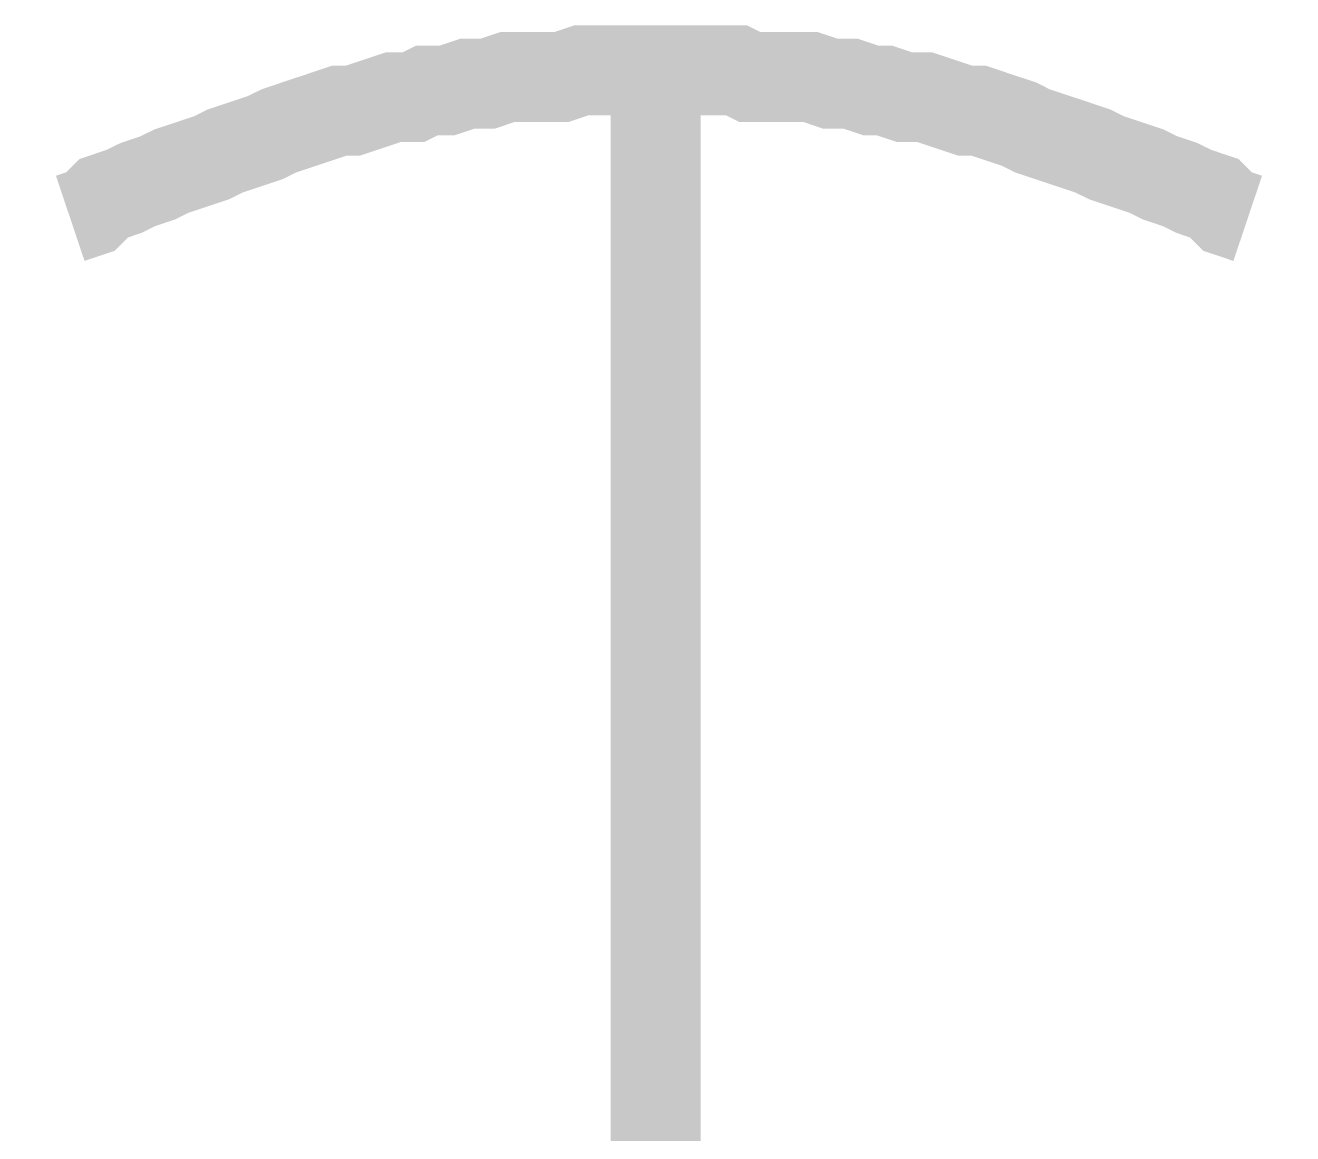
# Model space of a CAD drawing. Header units: inches. Extents: x 0 to 22.3, y 0 to 15.7.
# Drawn here: x 15.9172 to 16.0838, y 13.4193 to 13.5648 of the extents above; entities that cross this region are included whole.
import ezdxf

# ---------------------------------------------------------------- set-up
doc = ezdxf.new("R2010")
doc.units = ezdxf.units.IN
doc.header["$MEASUREMENT"] = 0
doc.layers.add('Sheet', color=255, linetype='Continuous')

msp = doc.modelspace()

# ---------------------------------------------------------------- linework, layer by layer
at = {"layer": 'Sheet'}
for points in [[(16.00006, 13.55893, 0.0118, 0.0118, 0), (15.9974, 13.55893, 0.0118, 0.0118, 0), (15.99475, 13.55893, 0.0118, 0.0118, 0), (15.99298, 13.55893, 0.0118, 0.0118, 0), (15.99033, 13.55893, 0.0118, 0.0118, 0), (15.98768, 13.55805, 0.0118, 0.0118, 0), (15.98503, 13.55805, 0.0118, 0.0118, 0), (15.98237, 13.55805, 0.0118, 0.0118, 0), (15.98061, 13.55805, 0.0118, 0.0118, 0), (15.97795, 13.55716, 0.0118, 0.0118, 0), (15.9753, 13.55716, 0.0118, 0.0118, 0), (15.97265, 13.55628, 0.0118, 0.0118, 0), (15.97, 13.55628, 0.0118, 0.0118, 0), (15.96823, 13.55539, 0.0118, 0.0118, 0), (15.96558, 13.55539, 0.0118, 0.0118, 0), (15.96292, 13.55451, 0.0118, 0.0118, 0), (15.96027, 13.55363, 0.0118, 0.0118, 0), (15.9585, 13.55363, 0.0118, 0.0118, 0), (15.95585, 13.55274, 0.0118, 0.0118, 0), (15.9532, 13.55186, 0.0118, 0.0118, 0), (15.95055, 13.55097, 0.0118, 0.0118, 0), (15.94878, 13.55009, 0.0118, 0.0118, 0), (15.94613, 13.54921, 0.0118, 0.0118, 0), (15.94347, 13.54832, 0.0118, 0.0118, 0), (15.94171, 13.54744, 0.0118, 0.0118, 0), (15.93905, 13.54655, 0.0118, 0.0118, 0), (15.9364, 13.54567, 0.0118, 0.0118, 0), (15.93463, 13.54479, 0.0118, 0.0118, 0), (15.93198, 13.5439, 0.0118, 0.0118, 0), (15.93021, 13.54302, 0.0118, 0.0118, 0), (15.92756, 13.54213, 0.0118, 0.0118, 0), (15.92579, 13.54037, 0.0118, 0.0118, 0), (15.92314, 13.53948, 0.0118, 0.0118, 0)], [(16.00006, 13.55893, 0.0118, 0.0118, 0), (16.00006, 13.49882, 0.0118, 0.0118, 0)], [(16.07785, 13.53948, 0.0118, 0.0118, 0), (16.0752, 13.54037, 0.0118, 0.0118, 0), (16.07343, 13.54213, 0.0118, 0.0118, 0), (16.07078, 13.54302, 0.0118, 0.0118, 0), (16.06901, 13.5439, 0.0118, 0.0118, 0), (16.06636, 13.54479, 0.0118, 0.0118, 0), (16.06459, 13.54567, 0.0118, 0.0118, 0), (16.06194, 13.54655, 0.0118, 0.0118, 0), (16.05929, 13.54744, 0.0118, 0.0118, 0), (16.05752, 13.54832, 0.0118, 0.0118, 0), (16.05487, 13.54921, 0.0118, 0.0118, 0), (16.05222, 13.55009, 0.0118, 0.0118, 0), (16.04956, 13.55097, 0.0118, 0.0118, 0), (16.0478, 13.55186, 0.0118, 0.0118, 0), (16.04514, 13.55274, 0.0118, 0.0118, 0), (16.04249, 13.55363, 0.0118, 0.0118, 0), (16.04072, 13.55363, 0.0118, 0.0118, 0), (16.03807, 13.55451, 0.0118, 0.0118, 0), (16.03542, 13.55539, 0.0118, 0.0118, 0), (16.03277, 13.55539, 0.0118, 0.0118, 0), (16.03011, 13.55628, 0.0118, 0.0118, 0), (16.02835, 13.55628, 0.0118, 0.0118, 0), (16.02569, 13.55716, 0.0118, 0.0118, 0), (16.02304, 13.55716, 0.0118, 0.0118, 0), (16.02039, 13.55805, 0.0118, 0.0118, 0), (16.01774, 13.55805, 0.0118, 0.0118, 0), (16.01508, 13.55805, 0.0118, 0.0118, 0), (16.01243, 13.55805, 0.0118, 0.0118, 0), (16.01066, 13.55893, 0.0118, 0.0118, 0), (16.00801, 13.55893, 0.0118, 0.0118, 0), (16.00536, 13.55893, 0.0118, 0.0118, 0), (16.00271, 13.55893, 0.0118, 0.0118, 0), (16.00006, 13.55893, 0.0118, 0.0118, 0)], [(16.00006, 13.49882, 0.0118, 0.0118, 0), (16.00006, 13.39892, 0.0118, 0.0118, 0)]]:
    msp.add_lwpolyline(points, format="xyseb", dxfattribs=at)

doc.saveas('drawing.dxf')
